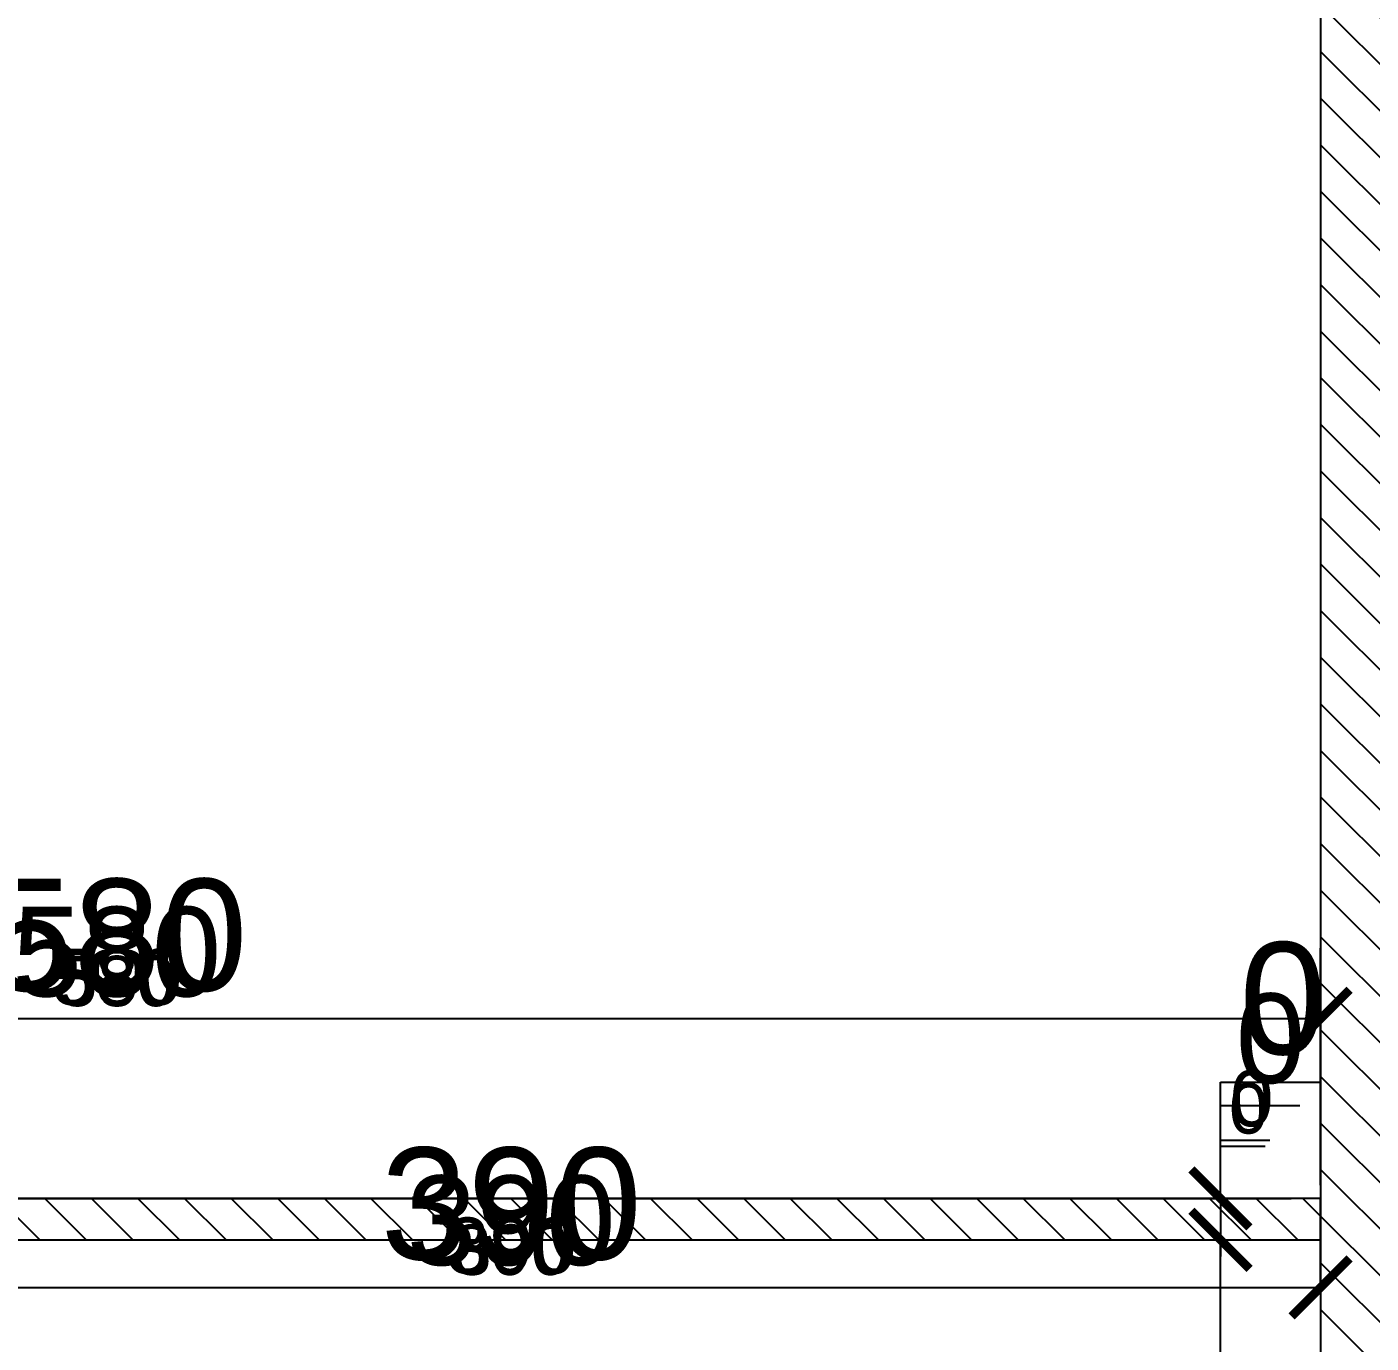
# Model space of a CAD drawing. Header units: millimetres. Extents: x -26398 to 135532, y -376633 to 43268.
# Drawn here: x 44343.3 to 44667.2, y -147405 to -147087.9 of the extents above; entities that cross this region are included whole.
import ezdxf

# ---------------------------------------------------------------- set-up
doc = ezdxf.new("R2010")
doc.units = ezdxf.units.MM
for name, color, linetype in [('DIM', 7, 'Continuous'), ('DIM @ 10', 7, 'Continuous'), ('DIM @ 4.5', 7, 'Continuous'), ('DIM @ 5', 7, 'Continuous'), ('DIM @ 8', 7, 'Continuous'), ('TƯỜNG', 52, 'Continuous')]:
    doc.layers.add(name, color=color, linetype=linetype)
doc.styles.get("Standard").update_dxf_attribs({"font": 'arial.ttf'})
doc.dimstyles.new('SCALE dimmatbang', dxfattribs={"dimscale": 70, "dimtxt": 2.7, "dimasz": 1.4, "dimexe": 1.7, "dimexo": 0.7, "dimtad": 1, "dimtoh": 1, "dimdec": 1, "dimtxsty": 'Standard', "dimblk": 'ARCHTICK', "dimcen": 2.5, "dimclrd": 1, "dimclre": 256, "dimadec": 0, "dimazin": 0, "dimtfac": 1, "dimtdec": 1, "dimtmove": 0, "dimatfit": 3, "dimfxl": 1, "dimarcsym": 0})

# ---------------------------------------------------------------- blocks, each defined once
blk = doc.blocks.new('_ArchTick')
at = {"color": 0, "linetype": 'ByBlock', "const_width": 0.15}
blk.add_lwpolyline([(-0.5, -0.5), (0.5, 0.5)], dxfattribs=at)
blk = doc.blocks.new('*D6148')
at = {"layer": 'DEFPOINTS', "color": 0, "transparency": 16777216}
for p in [(41775, -147370.16), (44630.87, -147370.16), (44630.87, -147370.16)]:
    blk.add_point(p, dxfattribs=at)
at = {"layer": 'DIM', "color": 1, "lineweight": -2, "transparency": 16777216}
for p, q in [((44630.87, -147370.16), (44630.87, -147357.56)), ((44630.87, -147357.56), (44641.61, -147357.56)), ((44630.87, -147370.16), (44630.87, -147376.46))]:
    blk.add_line(p, q, dxfattribs=at)
at = {"layer": 'DIM', "lineweight": -2, "transparency": 16777216}
for p in [(41778.15, -147370.16), (44634.02, -147370.16)]:
    blk.add_line(p, (44638.52, -147370.16), dxfattribs=at)
at = {"layer": 'DIM', "color": 1, "lineweight": -2, "transparency": 16777216, "xscale": 6.3, "yscale": 6.3, "zscale": 6.3}
for rotation in [90, 270]:
    blk.add_blockref('_ArchTick', (44630.87, -147370.16), dxfattribs=dict(at, rotation=rotation))
at = {"layer": 'DIM', "color": 0, "transparency": 16777216, "insert": (44637.64, -147348.55), "char_height": 12.15, "attachment_point": 5}
blk.add_mtext('0', dxfattribs=at)
blk = doc.blocks.new('*D6149')
at = {"layer": 'DEFPOINTS', "color": 0, "transparency": 16777216}
for p in [(41775, -147370.16), (44630.87, -147370.16), (44630.87, -147370.16)]:
    blk.add_point(p, dxfattribs=at)
at = {"layer": 'DIM', "color": 1, "lineweight": -2, "transparency": 16777216}
for p, q in [((44630.87, -147370.16), (44630.87, -147342.16)), ((44630.87, -147342.16), (44654.73, -147342.16)), ((44630.87, -147370.16), (44630.87, -147384.16))]:
    blk.add_line(p, q, dxfattribs=at)
at = {"layer": 'DIM', "lineweight": -2, "transparency": 16777216}
for p in [(41782, -147370.16), (44637.87, -147370.16)]:
    blk.add_line(p, (44647.87, -147370.16), dxfattribs=at)
at = {"layer": 'DIM', "color": 1, "lineweight": -2, "transparency": 16777216, "xscale": 14, "yscale": 14, "zscale": 14}
for rotation in [90, 270]:
    blk.add_blockref('_ArchTick', (44630.87, -147370.16), dxfattribs=dict(at, rotation=rotation))
at = {"layer": 'DIM', "color": 0, "transparency": 16777216, "insert": (44645.92, -147322.13), "char_height": 27, "attachment_point": 5}
blk.add_mtext('0', dxfattribs=at)
blk = doc.blocks.new('*D6150')
at = {"layer": 'DEFPOINTS', "color": 0, "transparency": 16777216}
for p in [(41775, -147370.16), (44630.87, -147370.16), (44630.87, -147370.16)]:
    blk.add_point(p, dxfattribs=at)
at = {"layer": 'DIM', "color": 1, "lineweight": -2, "transparency": 16777216}
for p, q in [((44630.87, -147370.16), (44630.87, -147347.76)), ((44630.87, -147347.76), (44649.96, -147347.76)), ((44630.87, -147370.16), (44630.87, -147381.36))]:
    blk.add_line(p, q, dxfattribs=at)
at = {"layer": 'DIM', "lineweight": -2, "transparency": 16777216}
for p in [(41780.6, -147370.16), (44636.47, -147370.16)]:
    blk.add_line(p, (44644.47, -147370.16), dxfattribs=at)
at = {"layer": 'DIM', "color": 1, "lineweight": -2, "transparency": 16777216, "xscale": 11.2, "yscale": 11.2, "zscale": 11.2}
for rotation in [90, 270]:
    blk.add_blockref('_ArchTick', (44630.87, -147370.16), dxfattribs=dict(at, rotation=rotation))
at = {"layer": 'DIM', "color": 0, "transparency": 16777216, "insert": (44642.91, -147331.73), "char_height": 21.6, "attachment_point": 5}
blk.add_mtext('0', dxfattribs=at)
blk = doc.blocks.new('*D6151')
at = {"layer": 'DEFPOINTS', "color": 0, "transparency": 16777216}
for p in [(41775, -147370.16), (44630.87, -147370.16), (44630.87, -147370.16)]:
    blk.add_point(p, dxfattribs=at)
at = {"layer": 'DIM', "color": 1, "lineweight": -2, "transparency": 16777216}
for p, q in [((44630.87, -147370.16), (44630.87, -147356.16)), ((44630.87, -147356.16), (44642.8, -147356.16)), ((44630.87, -147370.16), (44630.87, -147377.16))]:
    blk.add_line(p, q, dxfattribs=at)
at = {"layer": 'DIM', "lineweight": -2, "transparency": 16777216}
for p in [(41778.5, -147370.16), (44634.37, -147370.16)]:
    blk.add_line(p, (44639.37, -147370.16), dxfattribs=at)
at = {"layer": 'DIM', "color": 1, "lineweight": -2, "transparency": 16777216, "xscale": 7, "yscale": 7, "zscale": 7}
for rotation in [90, 270]:
    blk.add_blockref('_ArchTick', (44630.87, -147370.16), dxfattribs=dict(at, rotation=rotation))
at = {"layer": 'DIM', "color": 0, "transparency": 16777216, "insert": (44638.4, -147346.14), "char_height": 13.5, "attachment_point": 5}
blk.add_mtext('0', dxfattribs=at)
blk = doc.blocks.new('*D6153')
at = {"layer": 'DEFPOINTS', "color": 0, "transparency": 16777216}
for p in [(44630.87, -147380.16), (44630.87, -147380.16), (44630.87, -147580.16)]:
    blk.add_point(p, dxfattribs=at)
at = {"layer": 'DIM', "color": 1, "lineweight": -2, "transparency": 16777216}
blk.add_line((44630.87, -147580.16), (44630.87, -147380.16), dxfattribs=at)
at = {"layer": 'DIM', "lineweight": -2, "transparency": 16777216}
for p, q in [((44634.02, -147380.16), (44638.52, -147380.16)), ((44634.02, -147580.16), (44638.52, -147580.16))]:
    blk.add_line(p, q, dxfattribs=at)
at = {"layer": 'DIM', "color": 1, "lineweight": -2, "transparency": 16777216, "xscale": 6.3, "yscale": 6.3, "zscale": 6.3}
for p, rotation in [((44630.87, -147380.16), 90), ((44630.87, -147580.16), 270)]:
    blk.add_blockref('_ArchTick', p, dxfattribs=dict(at, rotation=rotation))
at = {"layer": 'DIM', "color": 0, "transparency": 16777216, "insert": (44621.85, -147480.16), "char_height": 12.15, "attachment_point": 5, "rotation": 90}
blk.add_mtext('200', dxfattribs=at)
blk = doc.blocks.new('*D6154')
at = {"layer": 'DEFPOINTS', "color": 0, "transparency": 16777216}
for p in [(44630.87, -147380.16), (44630.87, -147380.16), (44630.87, -147580.16)]:
    blk.add_point(p, dxfattribs=at)
at = {"layer": 'DIM', "color": 1, "lineweight": -2, "transparency": 16777216}
blk.add_line((44630.87, -147580.16), (44630.87, -147380.16), dxfattribs=at)
at = {"layer": 'DIM', "lineweight": -2, "transparency": 16777216}
for p, q in [((44637.87, -147380.16), (44647.87, -147380.16)), ((44637.87, -147580.16), (44647.87, -147580.16))]:
    blk.add_line(p, q, dxfattribs=at)
at = {"layer": 'DIM', "color": 1, "lineweight": -2, "transparency": 16777216, "xscale": 14, "yscale": 14, "zscale": 14}
for p, rotation in [((44630.87, -147380.16), 90), ((44630.87, -147580.16), 270)]:
    blk.add_blockref('_ArchTick', p, dxfattribs=dict(at, rotation=rotation))
at = {"layer": 'DIM', "color": 0, "transparency": 16777216, "insert": (44610.83, -147480.16), "char_height": 27, "attachment_point": 5, "rotation": 90}
blk.add_mtext('200', dxfattribs=at)
blk = doc.blocks.new('*D6155')
at = {"layer": 'DEFPOINTS', "color": 0, "transparency": 16777216}
for p in [(44630.87, -147380.16), (44630.87, -147380.16), (44630.87, -147580.16)]:
    blk.add_point(p, dxfattribs=at)
at = {"layer": 'DIM', "color": 1, "lineweight": -2, "transparency": 16777216}
blk.add_line((44630.87, -147580.16), (44630.87, -147380.16), dxfattribs=at)
at = {"layer": 'DIM', "lineweight": -2, "transparency": 16777216}
for p, q in [((44636.47, -147380.16), (44644.47, -147380.16)), ((44636.47, -147580.16), (44644.47, -147580.16))]:
    blk.add_line(p, q, dxfattribs=at)
at = {"layer": 'DIM', "color": 1, "lineweight": -2, "transparency": 16777216, "xscale": 11.2, "yscale": 11.2, "zscale": 11.2}
for p, rotation in [((44630.87, -147380.16), 90), ((44630.87, -147580.16), 270)]:
    blk.add_blockref('_ArchTick', p, dxfattribs=dict(at, rotation=rotation))
at = {"layer": 'DIM', "color": 0, "transparency": 16777216, "insert": (44614.84, -147480.16), "char_height": 21.6, "attachment_point": 5, "rotation": 90}
blk.add_mtext('200', dxfattribs=at)
blk = doc.blocks.new('*D6156')
at = {"layer": 'DEFPOINTS', "color": 0, "transparency": 16777216}
for p in [(44630.87, -147380.16), (44630.87, -147380.16), (44630.87, -147580.16)]:
    blk.add_point(p, dxfattribs=at)
at = {"layer": 'DIM', "color": 1, "lineweight": -2, "transparency": 16777216}
blk.add_line((44630.87, -147580.16), (44630.87, -147380.16), dxfattribs=at)
at = {"layer": 'DIM', "lineweight": -2, "transparency": 16777216}
for p, q in [((44634.37, -147380.16), (44639.37, -147380.16)), ((44634.37, -147580.16), (44639.37, -147580.16))]:
    blk.add_line(p, q, dxfattribs=at)
at = {"layer": 'DIM', "color": 1, "lineweight": -2, "transparency": 16777216, "xscale": 7, "yscale": 7, "zscale": 7}
for p, rotation in [((44630.87, -147380.16), 90), ((44630.87, -147580.16), 270)]:
    blk.add_blockref('_ArchTick', p, dxfattribs=dict(at, rotation=rotation))
at = {"layer": 'DIM', "color": 0, "transparency": 16777216, "insert": (44620.85, -147480.16), "char_height": 13.5, "attachment_point": 5, "rotation": 90}
blk.add_mtext('200', dxfattribs=at)
blk = doc.blocks.new('*D6158')
at = {"layer": 'DEFPOINTS', "color": 0, "transparency": 16777216}
for p in [(44655, -147391.63), (44265, -147395.6), (44655, -147395.6)]:
    blk.add_point(p, dxfattribs=at)
at = {"layer": 'DIM', "lineweight": -2, "transparency": 16777216}
for p, q in [((44265, -147392.45), (44265, -147383.98)), ((44655, -147392.45), (44655, -147383.98))]:
    blk.add_line(p, q, dxfattribs=at)
at = {"layer": 'DIM', "color": 1, "lineweight": -2, "transparency": 16777216}
blk.add_line((44265, -147391.63), (44655, -147391.63), dxfattribs=at)
at = {"layer": 'DIM', "color": 1, "lineweight": -2, "transparency": 16777216, "xscale": 6.3, "yscale": 6.3, "zscale": 6.3, "rotation": 180}
blk.add_blockref('_ArchTick', (44265, -147391.63), dxfattribs=at)
at = {"layer": 'DIM', "color": 1, "lineweight": -2, "transparency": 16777216, "xscale": 6.3, "yscale": 6.3, "zscale": 6.3}
blk.add_blockref('_ArchTick', (44655, -147391.63), dxfattribs=at)
at = {"layer": 'DIM', "color": 0, "transparency": 16777216, "insert": (44460, -147382.61), "char_height": 12.15, "attachment_point": 5}
blk.add_mtext('390', dxfattribs=at)
blk = doc.blocks.new('*D6159')
at = {"layer": 'DEFPOINTS', "color": 0, "transparency": 16777216}
for p in [(44655, -147391.63), (44265, -147395.6), (44655, -147395.6)]:
    blk.add_point(p, dxfattribs=at)
at = {"layer": 'DIM', "lineweight": -2, "transparency": 16777216}
for p, q in [((44265, -147388.6), (44265, -147374.63)), ((44655, -147388.6), (44655, -147374.63))]:
    blk.add_line(p, q, dxfattribs=at)
at = {"layer": 'DIM', "color": 1, "lineweight": -2, "transparency": 16777216}
blk.add_line((44265, -147391.63), (44655, -147391.63), dxfattribs=at)
at = {"layer": 'DIM', "color": 1, "lineweight": -2, "transparency": 16777216, "xscale": 14, "yscale": 14, "zscale": 14, "rotation": 180}
blk.add_blockref('_ArchTick', (44265, -147391.63), dxfattribs=at)
at = {"layer": 'DIM', "color": 1, "lineweight": -2, "transparency": 16777216, "xscale": 14, "yscale": 14, "zscale": 14}
blk.add_blockref('_ArchTick', (44655, -147391.63), dxfattribs=at)
at = {"layer": 'DIM', "color": 0, "transparency": 16777216, "insert": (44460, -147371.59), "char_height": 27, "attachment_point": 5}
blk.add_mtext('390', dxfattribs=at)
blk = doc.blocks.new('*D6160')
at = {"layer": 'DEFPOINTS', "color": 0, "transparency": 16777216}
for p in [(44655, -147391.63), (44265, -147395.6), (44655, -147395.6)]:
    blk.add_point(p, dxfattribs=at)
at = {"layer": 'DIM', "lineweight": -2, "transparency": 16777216}
for p, q in [((44265, -147390), (44265, -147378.03)), ((44655, -147390), (44655, -147378.03))]:
    blk.add_line(p, q, dxfattribs=at)
at = {"layer": 'DIM', "color": 1, "lineweight": -2, "transparency": 16777216}
blk.add_line((44265, -147391.63), (44655, -147391.63), dxfattribs=at)
at = {"layer": 'DIM', "color": 1, "lineweight": -2, "transparency": 16777216, "xscale": 11.2, "yscale": 11.2, "zscale": 11.2, "rotation": 180}
blk.add_blockref('_ArchTick', (44265, -147391.63), dxfattribs=at)
at = {"layer": 'DIM', "color": 1, "lineweight": -2, "transparency": 16777216, "xscale": 11.2, "yscale": 11.2, "zscale": 11.2}
blk.add_blockref('_ArchTick', (44655, -147391.63), dxfattribs=at)
at = {"layer": 'DIM', "color": 0, "transparency": 16777216, "insert": (44460, -147375.59), "char_height": 21.6, "attachment_point": 5}
blk.add_mtext('390', dxfattribs=at)
blk = doc.blocks.new('*D6161')
at = {"layer": 'DEFPOINTS', "color": 0, "transparency": 16777216}
for p in [(44655, -147391.63), (44265, -147395.6), (44655, -147395.6)]:
    blk.add_point(p, dxfattribs=at)
at = {"layer": 'DIM', "lineweight": -2, "transparency": 16777216}
for p, q in [((44265, -147392.1), (44265, -147383.13)), ((44655, -147392.1), (44655, -147383.13))]:
    blk.add_line(p, q, dxfattribs=at)
at = {"layer": 'DIM', "color": 1, "lineweight": -2, "transparency": 16777216}
blk.add_line((44265, -147391.63), (44655, -147391.63), dxfattribs=at)
at = {"layer": 'DIM', "color": 1, "lineweight": -2, "transparency": 16777216, "xscale": 7, "yscale": 7, "zscale": 7, "rotation": 180}
blk.add_blockref('_ArchTick', (44265, -147391.63), dxfattribs=at)
at = {"layer": 'DIM', "color": 1, "lineweight": -2, "transparency": 16777216, "xscale": 7, "yscale": 7, "zscale": 7}
blk.add_blockref('_ArchTick', (44655, -147391.63), dxfattribs=at)
at = {"layer": 'DIM', "color": 0, "transparency": 16777216, "insert": (44460, -147381.61), "char_height": 13.5, "attachment_point": 5}
blk.add_mtext('390', dxfattribs=at)
blk = doc.blocks.new('*D6303')
at = {"layer": 'DEFPOINTS', "color": 0, "transparency": 16777216}
for p in [(44075, -147326.88), (44075, -147370.16), (44655, -147370.16)]:
    blk.add_point(p, dxfattribs=at)
at = {"layer": 'DIM', "lineweight": -2, "transparency": 16777216}
for p, q in [((44075, -147367.01), (44075, -147319.23)), ((44655, -147367.01), (44655, -147319.23))]:
    blk.add_line(p, q, dxfattribs=at)
at = {"layer": 'DIM', "color": 1, "lineweight": -2, "transparency": 16777216}
blk.add_line((44655, -147326.88), (44075, -147326.88), dxfattribs=at)
at = {"layer": 'DIM', "color": 1, "lineweight": -2, "transparency": 16777216, "xscale": 6.3, "yscale": 6.3, "zscale": 6.3, "rotation": 180}
blk.add_blockref('_ArchTick', (44075, -147326.88), dxfattribs=at)
at = {"layer": 'DIM', "color": 1, "lineweight": -2, "transparency": 16777216, "xscale": 6.3, "yscale": 6.3, "zscale": 6.3}
blk.add_blockref('_ArchTick', (44655, -147326.88), dxfattribs=at)
at = {"layer": 'DIM', "color": 0, "transparency": 16777216, "insert": (44365, -147317.86), "char_height": 12.15, "attachment_point": 5}
blk.add_mtext('580', dxfattribs=at)
blk = doc.blocks.new('*D6304')
at = {"layer": 'DEFPOINTS', "color": 0, "transparency": 16777216}
for p in [(44075, -147326.88), (44075, -147370.16), (44655, -147370.16)]:
    blk.add_point(p, dxfattribs=at)
at = {"layer": 'DIM', "lineweight": -2, "transparency": 16777216}
for p, q in [((44075, -147363.16), (44075, -147309.88)), ((44655, -147363.16), (44655, -147309.88))]:
    blk.add_line(p, q, dxfattribs=at)
at = {"layer": 'DIM', "color": 1, "lineweight": -2, "transparency": 16777216}
blk.add_line((44655, -147326.88), (44075, -147326.88), dxfattribs=at)
at = {"layer": 'DIM', "color": 1, "lineweight": -2, "transparency": 16777216, "xscale": 14, "yscale": 14, "zscale": 14, "rotation": 180}
blk.add_blockref('_ArchTick', (44075, -147326.88), dxfattribs=at)
at = {"layer": 'DIM', "color": 1, "lineweight": -2, "transparency": 16777216, "xscale": 14, "yscale": 14, "zscale": 14}
blk.add_blockref('_ArchTick', (44655, -147326.88), dxfattribs=at)
at = {"layer": 'DIM', "color": 0, "transparency": 16777216, "insert": (44365, -147306.84), "char_height": 27, "attachment_point": 5}
blk.add_mtext('580', dxfattribs=at)
blk = doc.blocks.new('*D6305')
at = {"layer": 'DEFPOINTS', "color": 0, "transparency": 16777216}
for p in [(44075, -147326.88), (44075, -147370.16), (44655, -147370.16)]:
    blk.add_point(p, dxfattribs=at)
at = {"layer": 'DIM', "lineweight": -2, "transparency": 16777216}
for p, q in [((44075, -147364.56), (44075, -147313.28)), ((44655, -147364.56), (44655, -147313.28))]:
    blk.add_line(p, q, dxfattribs=at)
at = {"layer": 'DIM', "color": 1, "lineweight": -2, "transparency": 16777216}
blk.add_line((44655, -147326.88), (44075, -147326.88), dxfattribs=at)
at = {"layer": 'DIM', "color": 1, "lineweight": -2, "transparency": 16777216, "xscale": 11.2, "yscale": 11.2, "zscale": 11.2, "rotation": 180}
blk.add_blockref('_ArchTick', (44075, -147326.88), dxfattribs=at)
at = {"layer": 'DIM', "color": 1, "lineweight": -2, "transparency": 16777216, "xscale": 11.2, "yscale": 11.2, "zscale": 11.2}
blk.add_blockref('_ArchTick', (44655, -147326.88), dxfattribs=at)
at = {"layer": 'DIM', "color": 0, "transparency": 16777216, "insert": (44365, -147310.85), "char_height": 21.6, "attachment_point": 5}
blk.add_mtext('580', dxfattribs=at)
blk = doc.blocks.new('*D6306')
at = {"layer": 'DEFPOINTS', "color": 0, "transparency": 16777216}
for p in [(44075, -147326.88), (44075, -147370.16), (44655, -147370.16)]:
    blk.add_point(p, dxfattribs=at)
at = {"layer": 'DIM', "lineweight": -2, "transparency": 16777216}
for p, q in [((44075, -147366.66), (44075, -147318.38)), ((44655, -147366.66), (44655, -147318.38))]:
    blk.add_line(p, q, dxfattribs=at)
at = {"layer": 'DIM', "color": 1, "lineweight": -2, "transparency": 16777216}
blk.add_line((44655, -147326.88), (44075, -147326.88), dxfattribs=at)
at = {"layer": 'DIM', "color": 1, "lineweight": -2, "transparency": 16777216, "xscale": 7, "yscale": 7, "zscale": 7, "rotation": 180}
blk.add_blockref('_ArchTick', (44075, -147326.88), dxfattribs=at)
at = {"layer": 'DIM', "color": 1, "lineweight": -2, "transparency": 16777216, "xscale": 7, "yscale": 7, "zscale": 7}
blk.add_blockref('_ArchTick', (44655, -147326.88), dxfattribs=at)
at = {"layer": 'DIM', "color": 0, "transparency": 16777216, "insert": (44365, -147316.86), "char_height": 13.5, "attachment_point": 5}
blk.add_mtext('580', dxfattribs=at)
blk = doc.blocks.new('*U8931')
at = {"layer": 'DIM @ 10'}
dim = blk.add_linear_dim(base=(44630.8697686, -147370.16113934), p1=(44630.8697686, -147370.16113934), p2=(41775.00370434, -147370.16113934), angle=90, dimstyle='SCALE dimmatbang', override={"dimscale": 10, "dimtix": 0, "dimtofl": 1, "dimtmove": 0, "dimatfit": 3}, dxfattribs=at)
dim.commit()
dim.dimension.update_dxf_attribs({"geometry": '*D6149', "text_midpoint": (44645.92331567, -147322.12566867)})
at = {"layer": 'DIM @ 4.5'}
dim = blk.add_linear_dim(base=(44630.8697686, -147370.16113934), p1=(44630.8697686, -147370.16113934), p2=(41775.00370434, -147370.16113934), angle=90, dimstyle='SCALE dimmatbang', override={"dimscale": 4.5, "dimtix": 0, "dimtofl": 1, "dimtmove": 0, "dimatfit": 3}, dxfattribs=at)
dim.commit()
dim.dimension.update_dxf_attribs({"geometry": '*D6148', "text_midpoint": (44637.64386478, -147348.54517754)})
at = {"layer": 'DIM @ 5'}
dim = blk.add_linear_dim(base=(44630.8697686, -147370.16113934), p1=(44630.8697686, -147370.16113934), p2=(41775.00370434, -147370.16113934), angle=90, dimstyle='SCALE dimmatbang', override={"dimscale": 5, "dimtix": 0, "dimtofl": 1, "dimtmove": 0, "dimatfit": 3}, dxfattribs=at)
dim.commit()
dim.dimension.update_dxf_attribs({"geometry": '*D6151', "text_midpoint": (44638.39654213, -147346.14340401)})
at = {"layer": 'DIM @ 8'}
dim = blk.add_linear_dim(base=(44630.8697686, -147370.16113934), p1=(44630.8697686, -147370.16113934), p2=(41775.00370434, -147370.16113934), angle=90, dimstyle='SCALE dimmatbang', override={"dimscale": 8, "dimtix": 0, "dimtofl": 1, "dimtmove": 0, "dimatfit": 3}, dxfattribs=at)
dim.commit()
dim.dimension.update_dxf_attribs({"geometry": '*D6150', "text_midpoint": (44642.91260625, -147331.7327628)})
blk = doc.blocks.new('*U8932')
at = {"layer": 'DIM @ 10'}
dim = blk.add_linear_dim(base=(44630.87, -147380.16), p1=(44630.87, -147580.16), p2=(44630.87, -147380.16), angle=90, dimstyle='SCALE dimmatbang', override={"dimscale": 10, "dimtix": 0, "dimtofl": 1, "dimtmove": 0, "dimatfit": 3}, dxfattribs=at)
dim.commit()
dim.dimension.update_dxf_attribs({"geometry": '*D6154', "text_midpoint": (44610.83, -147480.16)})
at = {"layer": 'DIM @ 4.5'}
dim = blk.add_linear_dim(base=(44630.87, -147380.16), p1=(44630.87, -147580.16), p2=(44630.87, -147380.16), angle=90, dimstyle='SCALE dimmatbang', override={"dimscale": 4.5, "dimtix": 0, "dimtofl": 1, "dimtmove": 0, "dimatfit": 3}, dxfattribs=at)
dim.commit()
dim.dimension.update_dxf_attribs({"geometry": '*D6153', "text_midpoint": (44621.85, -147480.16)})
at = {"layer": 'DIM @ 5'}
dim = blk.add_linear_dim(base=(44630.87, -147380.16), p1=(44630.87, -147580.16), p2=(44630.87, -147380.16), angle=90, dimstyle='SCALE dimmatbang', override={"dimscale": 5, "dimtix": 0, "dimtofl": 1, "dimtmove": 0, "dimatfit": 3}, dxfattribs=at)
dim.commit()
dim.dimension.update_dxf_attribs({"geometry": '*D6156', "text_midpoint": (44620.85, -147480.16)})
at = {"layer": 'DIM @ 8'}
dim = blk.add_linear_dim(base=(44630.87, -147380.16), p1=(44630.87, -147580.16), p2=(44630.87, -147380.16), angle=90, dimstyle='SCALE dimmatbang', override={"dimscale": 8, "dimtix": 0, "dimtofl": 1, "dimtmove": 0, "dimatfit": 3}, dxfattribs=at)
dim.commit()
dim.dimension.update_dxf_attribs({"geometry": '*D6155', "text_midpoint": (44614.84, -147480.16)})
blk = doc.blocks.new('*U8933')
at = {"layer": 'DIM @ 10'}
dim = blk.add_linear_dim(base=(44655, -147391.63), p1=(44265, -147395.6), p2=(44655, -147395.6), angle=180, dimstyle='SCALE dimmatbang', override={"dimscale": 10, "dimtix": 0, "dimtofl": 1, "dimtmove": 0, "dimatfit": 3}, dxfattribs=at)
dim.commit()
dim.dimension.update_dxf_attribs({"geometry": '*D6159', "text_midpoint": (44460, -147391.63), "dimtype": 128})
at = {"layer": 'DIM @ 4.5'}
dim = blk.add_linear_dim(base=(44655, -147391.63), p1=(44265, -147395.6), p2=(44655, -147395.6), angle=180, dimstyle='SCALE dimmatbang', override={"dimscale": 4.5, "dimtix": 0, "dimtofl": 1, "dimtmove": 0, "dimatfit": 3}, dxfattribs=at)
dim.commit()
dim.dimension.update_dxf_attribs({"geometry": '*D6158', "text_midpoint": (44460, -147391.63), "dimtype": 128})
at = {"layer": 'DIM @ 5'}
dim = blk.add_linear_dim(base=(44655, -147391.63), p1=(44265, -147395.6), p2=(44655, -147395.6), angle=180, dimstyle='SCALE dimmatbang', override={"dimscale": 5, "dimtix": 0, "dimtofl": 1, "dimtmove": 0, "dimatfit": 3}, dxfattribs=at)
dim.commit()
dim.dimension.update_dxf_attribs({"geometry": '*D6161', "text_midpoint": (44460, -147391.63), "dimtype": 128})
at = {"layer": 'DIM @ 8'}
dim = blk.add_linear_dim(base=(44655, -147391.63), p1=(44265, -147395.6), p2=(44655, -147395.6), angle=180, dimstyle='SCALE dimmatbang', override={"dimscale": 8, "dimtix": 0, "dimtofl": 1, "dimtmove": 0, "dimatfit": 3}, dxfattribs=at)
dim.commit()
dim.dimension.update_dxf_attribs({"geometry": '*D6160', "text_midpoint": (44460, -147391.63), "dimtype": 128})
blk = doc.blocks.new('*U8962')
at = {"layer": 'DIM @ 10'}
dim = blk.add_linear_dim(base=(44075, -147326.88), p1=(44655, -147370.16), p2=(44075, -147370.16), angle=180, dimstyle='SCALE dimmatbang', override={"dimscale": 10, "dimtix": 0, "dimtofl": 1, "dimtmove": 0, "dimatfit": 3}, dxfattribs=at)
dim.commit()
dim.dimension.update_dxf_attribs({"geometry": '*D6304', "text_midpoint": (44365, -147306.84)})
at = {"layer": 'DIM @ 4.5'}
dim = blk.add_linear_dim(base=(44075, -147326.88), p1=(44655, -147370.16), p2=(44075, -147370.16), angle=180, dimstyle='SCALE dimmatbang', override={"dimscale": 4.5, "dimtix": 0, "dimtofl": 1, "dimtmove": 0, "dimatfit": 3}, dxfattribs=at)
dim.commit()
dim.dimension.update_dxf_attribs({"geometry": '*D6303', "text_midpoint": (44365, -147317.86)})
at = {"layer": 'DIM @ 5'}
dim = blk.add_linear_dim(base=(44075, -147326.88), p1=(44655, -147370.16), p2=(44075, -147370.16), angle=180, dimstyle='SCALE dimmatbang', override={"dimscale": 5, "dimtix": 0, "dimtofl": 1, "dimtmove": 0, "dimatfit": 3}, dxfattribs=at)
dim.commit()
dim.dimension.update_dxf_attribs({"geometry": '*D6306', "text_midpoint": (44365, -147316.86)})
at = {"layer": 'DIM @ 8'}
dim = blk.add_linear_dim(base=(44075, -147326.88), p1=(44655, -147370.16), p2=(44075, -147370.16), angle=180, dimstyle='SCALE dimmatbang', override={"dimscale": 8, "dimtix": 0, "dimtofl": 1, "dimtmove": 0, "dimatfit": 3}, dxfattribs=at)
dim.commit()
dim.dimension.update_dxf_attribs({"geometry": '*D6305', "text_midpoint": (44365, -147310.85)})

msp = doc.modelspace()

# ---------------------------------------------------------------- hatches: boundary and pattern name
at = {"layer": 'TƯỜNG'}
h = msp.add_hatch(dxfattribs=at)
h.set_pattern_fill('ANSI31', color=256, scale=2.5, angle=90)
h.set_pattern_definition([(135, (39708.225, -158367.638), (-5.61266, -5.61266), [])])
h.paths.add_polyline_path([(42075, -147580.16), (42075, -147960.16), (42085, -147960.16), (42085, -147590.16), (42670, -147590.16), (42670, -147960.16), (42680, -147960.16), (42680, -147590.16), (42970, -147590.16), (42970, -147960.16), (42980, -147960.16), (42980, -147590.16), (43270, -147590.16), (43270, -147960.16), (43280, -147960.16), (43280, -147590.16), (44065, -147590.16), (44065, -147960.16), (44075, -147960.16), (44075, -147590.16), (44655, -147590.16), (44655, -147580.16), (44075, -147580.16), (42675, -147580.16)], flags=17)
h.paths.add_polyline_path([(42685, -147370.16), (42685, -147000.16), (42675, -147000.16), (42675, -147370.16), (42085, -147370.16), (42085, -147000.16), (42075, -147000.16), (42075, -147380.16), (42675, -147380.16), (43675, -147380.16), (44655, -147380.16), (44655, -147370.16), (43685, -147370.16), (43685, -147000.16), (43675, -147000.16), (43675, -147370.16)], flags=17)
h.paths.add_polyline_path([(41795, -147960.16), (41795, -147980.16), (44675, -147980.16), (44675, -146980.16), (41775, -146980.16), (41775, -147960.16), (41795, -147960.16), (41795, -147000.16), (44655, -147000.16), (44655, -147960.16)])
h.paths.add_polyline_path([(41775, -147960.16), (41775, -147980.16), (41795, -147980.16), (41795, -147960.16)], flags=17)

# ---------------------------------------------------------------- linework, layer by layer
msp.add_line((44655, -147000.16), (44655, -147960.16), dxfattribs=at)
msp.add_lwpolyline([(42675, -147000.16), (42675, -147370.16), (42085, -147370.16), (42085, -147000.16), (42075, -147000.16), (42075, -147380.16), (42675, -147380.16), (43675, -147380.16), (44655, -147380.16), (44655, -147370.16), (43685, -147370.16), (43685, -147000.16), (43675, -147000.16), (43675, -147370.16), (42685, -147370.16), (42685, -147000.16)], close=True, dxfattribs=at)

# ---------------------------------------------------------------- block references
at = {"layer": 'DIM'}
for name in ['*U8962', '*U8931', '*U8933', '*U8932']:
    msp.add_blockref(name, (0, 0), dxfattribs=at)

doc.saveas('drawing.dxf')
